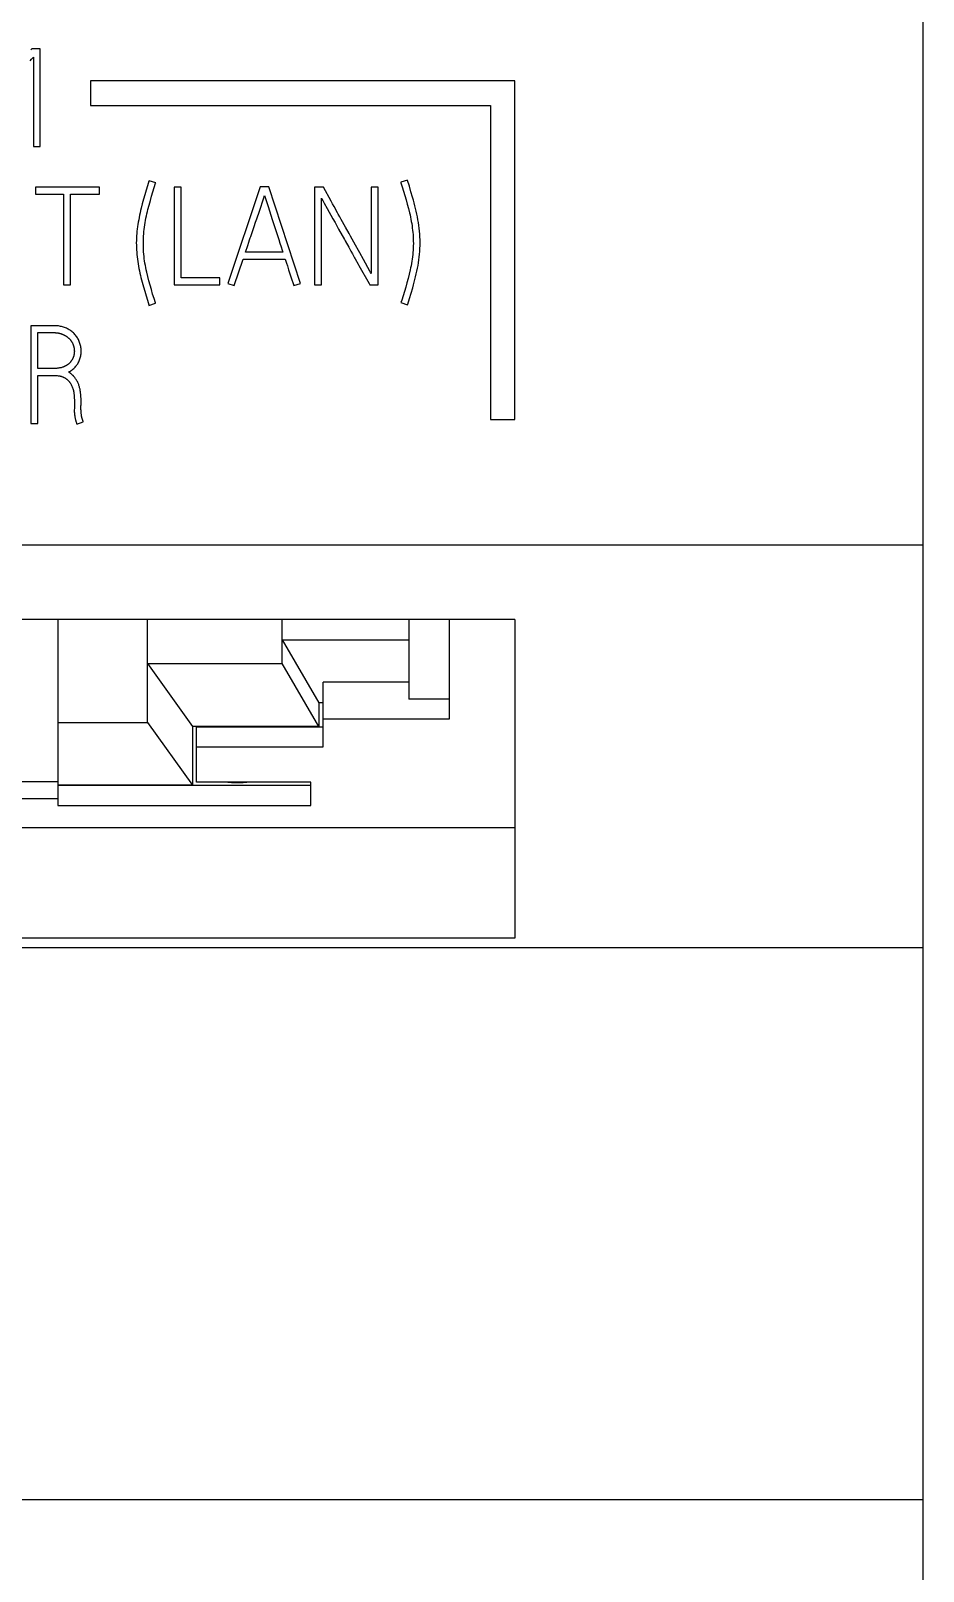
# Model space of a CAD drawing. Header units: millimetres. Extents: x 6750 to 121550, y -28210 to 66060.
# Drawn here: x 34153.4 to 34251.6, y 57361.8 to 57531.3 of the extents above; entities that cross this region are included whole.
import ezdxf

# ---------------------------------------------------------------- set-up
doc = ezdxf.new("R2010")
doc.units = ezdxf.units.MM
doc.layers.add('10000_FRONT', color=7, linetype='Continuous')
doc.layers.add('10500_FRONT_LABELING', color=7, linetype='Continuous')
doc.layers.add('DN.1. NET LIEN MANH', color=7, linetype='Continuous', lineweight=40)

# ---------------------------------------------------------------- blocks, each defined once
blk = doc.blocks.new('A$C0C6D7916')
at = {"layer": '10000_FRONT', "linetype": 'Continuous'}
for p, q in [((-7, 0), (-7, 117.137)), ((-17.2, 43.69), (-17.2, 43.39)), ((-12, 43.69), (-17.2, 43.69)), ((-12, 39.54), (-12, 43.69)), ((-17.2, 43.39), (-12.3, 43.39)), ((-12.3, 43.39), (-12.3, 39.54)), ((-12.3, 39.54), (-12, 39.54)), ((-7, 38), (-27.7, 38)), ((-12, 37.089), (-24.8, 37.089)), ((-17.6, 37.089), (-17.6, 34.812)), ((-16.5, 35.829), (-16.5, 37.089)), ((-14.85, 36.549), (-14.85, 37.089)), ((-13.3, 37.089), (-13.3, 36.115)), ((-12.8, 35.874), (-12.8, 37.089)), ((-12, 37.089), (-12, 33.183)), ((-14.85, 36.839), (-13.3, 36.839)), ((-14.85, 36.839), (-14.4, 36.069)), ((-16.5, 36.549), (-14.85, 36.549)), ((-16.5, 36.549), (-15.95, 35.779)), ((-14.4, 35.779), (-14.85, 36.549)), ((-13.3, 36.321), (-14.35, 36.321)), ((-14.35, 35.531), (-14.35, 36.321)), ((-14.35, 36.069), (-14.4, 36.069)), ((-14.4, 36.069), (-14.4, 35.779)), ((-12.8, 36.115), (-13.3, 36.115)), ((-14.35, 35.874), (-12.8, 35.874)), ((-17.6, 35.829), (-16.5, 35.829)), ((-16.5, 35.829), (-15.95, 35.059)), ((-14.4, 35.779), (-15.95, 35.779)), ((-15.95, 35.779), (-15.95, 35.059)), ((-14.35, 35.772), (-15.9, 35.772)), ((-15.9, 35.097), (-15.9, 35.772)), ((-15.9, 35.531), (-14.35, 35.531)), ((-19.6, 35.104), (-17.6, 35.104)), ((-15.95, 35.059), (-17.6, 35.059)), ((-14.5, 35.054), (-17.6, 35.054)), ((-14.5, 35.097), (-15.9, 35.097)), ((-14.5, 34.812), (-14.5, 35.097)), ((-17.6, 34.892), (-19.6, 34.892)), ((-17.6, 34.812), (-14.5, 34.812)), ((-24.8, 34.54), (-12, 34.54)), ((-7, 33.065), (-27.7, 33.065)), ((-12, 33.183), (-24.8, 33.183)), ((-7, 26.3), (-27.7, 26.3))]:
    blk.add_line(p, q, dxfattribs=at)
for points in [[(-15.515, 35.097), (-15.493, 35.096), (-15.47, 35.094), (-15.447, 35.093), (-15.423, 35.093), (-15.4, 35.093)], [(-15.4, 35.093), (-15.377, 35.093), (-15.353, 35.093), (-15.33, 35.094), (-15.307, 35.096), (-15.285, 35.097)]]:
    blk.add_lwpolyline(points, dxfattribs=at)
at = {"layer": '10500_FRONT_LABELING', "linetype": 'Continuous'}
for p, q in [((-17.917, 44.084), (-17.929, 44.07)), ((-17.813, 44.084), (-17.917, 44.084)), ((-17.813, 42.888), (-17.813, 44.084)), ((-17.938, 43.936), (-17.92, 43.955)), ((-17.92, 43.955), (-17.896, 43.98)), ((-17.896, 43.98), (-17.896, 42.888)), ((-17.896, 42.888), (-17.813, 42.888)), ((-13.316, 42.475), (-13.397, 42.45)), ((-13.314, 42.468), (-13.316, 42.475)), ((-17.87, 42.388), (-17.87, 42.303)), ((-17.086, 42.388), (-17.87, 42.388)), ((-17.87, 42.303), (-17.527, 42.303)), ((-17.527, 42.303), (-17.527, 41.19)), ((-17.442, 41.19), (-17.442, 42.303)), ((-17.442, 42.303), (-17.086, 42.303)), ((-17.086, 42.303), (-17.086, 42.388)), ((-16.48, 42.467), (-16.482, 42.46)), ((-16.399, 42.442), (-16.48, 42.467)), ((-16.402, 42.435), (-16.399, 42.442)), ((-16.174, 42.388), (-16.174, 41.19)), ((-16.089, 42.388), (-16.174, 42.388)), ((-16.089, 41.275), (-16.089, 42.388)), ((-15.12, 42.392), (-15.518, 41.208)), ((-15.013, 42.392), (-15.12, 42.392)), ((-15.067, 42.285), (-15.024, 42.15)), ((-14.626, 41.208), (-15.013, 42.392)), ((-14.454, 42.39), (-14.454, 41.19)), ((-14.346, 42.39), (-14.454, 42.39)), ((-14.25, 42.215), (-14.346, 42.39)), ((-13.759, 42.39), (-13.759, 41.328)), ((-13.674, 42.39), (-13.759, 42.39)), ((-13.674, 41.19), (-13.674, 42.39)), ((-13.397, 42.45), (-13.396, 42.443)), ((-15.13, 42.094), (-15.076, 42.258)), ((-15.024, 42.15), (-14.973, 41.993)), ((-14.371, 41.19), (-14.371, 42.255)), ((-14.301, 42.128), (-14.23, 42.001)), ((-14.171, 42.073), (-14.215, 42.152)), ((-15.195, 41.904), (-15.177, 41.959)), ((-14.973, 41.993), (-14.944, 41.904)), ((-14.23, 42.001), (-14.203, 41.953)), ((-14.128, 41.993), (-14.145, 42.025)), ((-14.075, 41.898), (-14.128, 41.993)), ((-15.259, 41.714), (-15.25, 41.741)), ((-15.236, 41.782), (-15.227, 41.809)), ((-15.227, 41.809), (-15.195, 41.904)), ((-14.944, 41.904), (-14.893, 41.748)), ((-14.893, 41.748), (-14.878, 41.703)), ((-14.159, 41.874), (-14.088, 41.746)), ((-14.088, 41.746), (-14.079, 41.73)), ((-14.079, 41.73), (-14.035, 41.651)), ((-14.031, 41.819), (-14.075, 41.898)), ((-14.013, 41.787), (-14.031, 41.819)), ((-15.3, 41.591), (-15.273, 41.673)), ((-14.842, 41.591), (-15.3, 41.591)), ((-15.273, 41.673), (-15.259, 41.714)), ((-14.878, 41.703), (-14.864, 41.658)), ((-14.035, 41.651), (-14.009, 41.603)), ((-14.009, 41.603), (-13.991, 41.572)), ((-13.899, 41.582), (-13.917, 41.613)), ((-13.855, 41.503), (-13.899, 41.582)), ((-15.438, 41.182), (-15.328, 41.506)), ((-15.328, 41.506), (-14.814, 41.506)), ((-14.799, 41.458), (-14.787, 41.422)), ((-14.787, 41.422), (-14.772, 41.374)), ((-14.772, 41.374), (-14.756, 41.326)), ((-13.911, 41.428), (-13.787, 41.206)), ((-17.527, 41.19), (-17.442, 41.19)), ((-16.174, 41.19), (-15.613, 41.19)), ((-15.613, 41.275), (-16.089, 41.275)), ((-15.613, 41.19), (-15.613, 41.275)), ((-15.518, 41.208), (-15.438, 41.182)), ((-14.756, 41.326), (-14.748, 41.302)), ((-14.748, 41.302), (-14.731, 41.254)), ((-14.707, 41.182), (-14.626, 41.208)), ((-14.454, 41.19), (-14.371, 41.19)), ((-13.787, 41.206), (-13.778, 41.19)), ((-13.778, 41.19), (-13.674, 41.19)), ((-16.482, 40.939), (-16.402, 40.965)), ((-16.402, 40.965), (-16.403, 40.972)), ((-13.384, 41.005), (-13.396, 40.974)), ((-13.396, 40.974), (-13.314, 40.947)), ((-16.483, 40.947), (-16.482, 40.939)), ((-13.314, 40.947), (-13.313, 40.955)), ((-17.927, 40.69), (-17.927, 39.49)), ((-17.842, 40.605), (-17.651, 40.605)), ((-17.842, 40.166), (-17.842, 40.605)), ((-17.64, 40.166), (-17.842, 40.166)), ((-17.842, 39.49), (-17.842, 40.081)), ((-17.396, 39.677), (-17.398, 39.661)), ((-17.927, 39.49), (-17.842, 39.49)), ((-17.365, 39.482), (-17.286, 39.512)), ((-17.31, 39.603), (-17.311, 39.61)), ((-17.31, 39.599), (-17.31, 39.603))]:
    blk.add_line(p, q, dxfattribs=at)
for points in [[(-16.482, 42.46), (-16.499, 42.405), (-16.516, 42.35), (-16.532, 42.295), (-16.548, 42.24), (-16.564, 42.184), (-16.578, 42.129), (-16.585, 42.101), (-16.591, 42.073), (-16.597, 42.045), (-16.603, 42.016), (-16.608, 41.988), (-16.613, 41.96), (-16.618, 41.932), (-16.622, 41.904), (-16.625, 41.875), (-16.629, 41.847), (-16.631, 41.819), (-16.633, 41.79), (-16.635, 41.762), (-16.636, 41.734), (-16.637, 41.705), (-16.636, 41.677), (-16.636, 41.648), (-16.634, 41.62), (-16.632, 41.591), (-16.63, 41.563), (-16.627, 41.534), (-16.623, 41.505), (-16.619, 41.477), (-16.615, 41.448), (-16.61, 41.42), (-16.605, 41.391), (-16.599, 41.363), (-16.593, 41.335), (-16.587, 41.307), (-16.58, 41.279), (-16.566, 41.223), (-16.55, 41.167), (-16.534, 41.112), (-16.518, 41.057), (-16.501, 41.002), (-16.483, 40.947)], [(-16.403, 40.972), (-16.42, 41.025), (-16.437, 41.078), (-16.453, 41.132), (-16.468, 41.185), (-16.482, 41.239), (-16.496, 41.293), (-16.509, 41.347), (-16.515, 41.374), (-16.521, 41.402), (-16.526, 41.429), (-16.531, 41.456), (-16.535, 41.484), (-16.539, 41.511), (-16.542, 41.539), (-16.545, 41.566), (-16.548, 41.594), (-16.549, 41.621), (-16.551, 41.649), (-16.551, 41.677), (-16.551, 41.704), (-16.551, 41.732), (-16.55, 41.76), (-16.548, 41.788), (-16.546, 41.815), (-16.544, 41.843), (-16.541, 41.871), (-16.537, 41.898), (-16.533, 41.926), (-16.529, 41.953), (-16.524, 41.981), (-16.519, 42.008), (-16.513, 42.035), (-16.507, 42.062), (-16.501, 42.089), (-16.494, 42.116), (-16.48, 42.169), (-16.465, 42.223), (-16.45, 42.276), (-16.434, 42.329), (-16.418, 42.382), (-16.402, 42.435)], [(-15.076, 42.258), (-15.071, 42.272), (-15.067, 42.285)], [(-13.396, 42.443), (-13.379, 42.391), (-13.363, 42.339), (-13.347, 42.287), (-13.332, 42.234), (-13.318, 42.181), (-13.304, 42.128), (-13.291, 42.075), (-13.285, 42.049), (-13.279, 42.022), (-13.274, 41.995), (-13.269, 41.968), (-13.264, 41.941), (-13.26, 41.914), (-13.257, 41.887), (-13.253, 41.86), (-13.251, 41.833), (-13.248, 41.806), (-13.247, 41.779), (-13.245, 41.752), (-13.245, 41.725), (-13.244, 41.698), (-13.245, 41.671), (-13.246, 41.643), (-13.247, 41.616), (-13.249, 41.589), (-13.252, 41.562), (-13.255, 41.535), (-13.259, 41.507), (-13.262, 41.48), (-13.267, 41.453), (-13.272, 41.426), (-13.277, 41.4), (-13.282, 41.373), (-13.295, 41.32), (-13.308, 41.267), (-13.322, 41.214), (-13.337, 41.162), (-13.352, 41.11), (-13.368, 41.057), (-13.384, 41.005)], [(-13.313, 40.955), (-13.292, 41.022), (-13.271, 41.089), (-13.252, 41.156), (-13.242, 41.19), (-13.233, 41.224), (-13.224, 41.258), (-13.216, 41.291), (-13.208, 41.325), (-13.2, 41.359), (-13.193, 41.394), (-13.187, 41.428), (-13.181, 41.462), (-13.176, 41.497), (-13.172, 41.531), (-13.168, 41.566), (-13.165, 41.601), (-13.163, 41.636), (-13.162, 41.672), (-13.161, 41.707), (-13.162, 41.743), (-13.163, 41.778), (-13.166, 41.813), (-13.169, 41.849), (-13.172, 41.884), (-13.177, 41.919), (-13.182, 41.954), (-13.188, 41.988), (-13.195, 42.023), (-13.202, 42.058), (-13.209, 42.092), (-13.217, 42.127), (-13.226, 42.161), (-13.234, 42.196), (-13.244, 42.23), (-13.253, 42.264), (-13.273, 42.332), (-13.293, 42.4), (-13.314, 42.468)], [(-14.371, 42.255), (-14.363, 42.239), (-14.354, 42.223), (-14.345, 42.207), (-14.337, 42.191), (-14.301, 42.128)], [(-14.215, 42.152), (-14.233, 42.184), (-14.241, 42.2), (-14.25, 42.215)], [(-15.177, 41.959), (-15.163, 41.999), (-15.13, 42.094)], [(-14.203, 41.953), (-14.177, 41.905), (-14.159, 41.874)], [(-14.145, 42.025), (-14.163, 42.057), (-14.171, 42.073)], [(-15.25, 41.741), (-15.241, 41.768), (-15.236, 41.782)], [(-13.917, 41.613), (-13.952, 41.677), (-14.013, 41.787)], [(-14.864, 41.658), (-14.849, 41.614), (-14.842, 41.591)], [(-13.991, 41.572), (-13.973, 41.54), (-13.964, 41.524), (-13.955, 41.508)], [(-14.814, 41.506), (-14.81, 41.494), (-14.799, 41.458)], [(-13.955, 41.508), (-13.92, 41.444), (-13.911, 41.428)], [(-13.759, 41.328), (-13.767, 41.344), (-13.776, 41.36), (-13.855, 41.503)], [(-14.731, 41.254), (-14.727, 41.242), (-14.723, 41.23), (-14.719, 41.218), (-14.715, 41.206), (-14.711, 41.194), (-14.707, 41.182)], [(-17.467, 40.122), (-17.455, 40.129), (-17.444, 40.135), (-17.433, 40.142), (-17.423, 40.15), (-17.413, 40.158), (-17.403, 40.166), (-17.393, 40.175), (-17.385, 40.184), (-17.376, 40.194), (-17.372, 40.199), (-17.368, 40.204), (-17.364, 40.209), (-17.361, 40.214), (-17.354, 40.225), (-17.348, 40.236), (-17.342, 40.248), (-17.337, 40.259), (-17.332, 40.271), (-17.327, 40.283), (-17.324, 40.296), (-17.32, 40.308), (-17.317, 40.321), (-17.315, 40.334), (-17.313, 40.346), (-17.312, 40.359), (-17.312, 40.372), (-17.312, 40.385), (-17.312, 40.398), (-17.313, 40.411), (-17.315, 40.423), (-17.317, 40.436), (-17.32, 40.449), (-17.323, 40.461), (-17.327, 40.473), (-17.331, 40.486), (-17.335, 40.497), (-17.341, 40.509), (-17.346, 40.521), (-17.352, 40.532), (-17.359, 40.543), (-17.366, 40.554), (-17.373, 40.564), (-17.381, 40.574), (-17.389, 40.584), (-17.398, 40.593), (-17.407, 40.602), (-17.417, 40.611), (-17.427, 40.619), (-17.437, 40.627), (-17.448, 40.634), (-17.459, 40.641), (-17.47, 40.647), (-17.481, 40.653), (-17.493, 40.659), (-17.505, 40.664), (-17.517, 40.669), (-17.529, 40.673), (-17.542, 40.677), (-17.554, 40.68), (-17.567, 40.682), (-17.579, 40.685), (-17.592, 40.687), (-17.605, 40.688), (-17.617, 40.689), (-17.63, 40.69), (-17.643, 40.69), (-17.669, 40.69), (-17.695, 40.69), (-17.927, 40.69)], [(-17.651, 40.605), (-17.646, 40.605), (-17.641, 40.605), (-17.636, 40.605), (-17.631, 40.605), (-17.626, 40.604), (-17.621, 40.604), (-17.616, 40.604), (-17.611, 40.603), (-17.606, 40.602), (-17.601, 40.602), (-17.596, 40.601), (-17.591, 40.6), (-17.586, 40.599), (-17.581, 40.598), (-17.577, 40.597), (-17.572, 40.596), (-17.567, 40.594), (-17.562, 40.593), (-17.557, 40.591), (-17.552, 40.59), (-17.548, 40.588), (-17.543, 40.586), (-17.538, 40.584), (-17.534, 40.582), (-17.529, 40.58), (-17.525, 40.578), (-17.52, 40.576), (-17.516, 40.574), (-17.511, 40.571), (-17.507, 40.569), (-17.503, 40.566), (-17.498, 40.563), (-17.494, 40.561), (-17.49, 40.558), (-17.486, 40.555), (-17.482, 40.552), (-17.478, 40.549), (-17.474, 40.546), (-17.47, 40.542), (-17.466, 40.539), (-17.463, 40.536), (-17.459, 40.532), (-17.455, 40.529), (-17.452, 40.525), (-17.449, 40.521), (-17.445, 40.517), (-17.442, 40.514), (-17.439, 40.51), (-17.436, 40.506), (-17.433, 40.501), (-17.43, 40.497), (-17.428, 40.493), (-17.425, 40.489), (-17.423, 40.484), (-17.42, 40.48), (-17.418, 40.475), (-17.416, 40.47), (-17.414, 40.466), (-17.412, 40.461)], [(-17.412, 40.461), (-17.411, 40.457), (-17.409, 40.452), (-17.407, 40.447), (-17.406, 40.443), (-17.405, 40.438), (-17.403, 40.434), (-17.402, 40.429), (-17.401, 40.424), (-17.4, 40.419), (-17.399, 40.415), (-17.399, 40.41), (-17.398, 40.405), (-17.398, 40.4), (-17.397, 40.396), (-17.397, 40.391), (-17.397, 40.386), (-17.396, 40.381), (-17.396, 40.376), (-17.397, 40.371), (-17.397, 40.367), (-17.397, 40.362), (-17.397, 40.357), (-17.398, 40.352), (-17.399, 40.347), (-17.399, 40.343), (-17.4, 40.338), (-17.401, 40.333), (-17.402, 40.328), (-17.403, 40.324), (-17.404, 40.319), (-17.406, 40.314), (-17.407, 40.31), (-17.409, 40.305), (-17.41, 40.301), (-17.412, 40.296), (-17.414, 40.292), (-17.416, 40.287), (-17.418, 40.283), (-17.42, 40.279), (-17.423, 40.274), (-17.425, 40.27), (-17.427, 40.266), (-17.43, 40.262), (-17.433, 40.258), (-17.436, 40.254), (-17.439, 40.25), (-17.442, 40.247), (-17.445, 40.243), (-17.448, 40.239), (-17.451, 40.236), (-17.455, 40.232)], [(-17.455, 40.232), (-17.458, 40.229), (-17.461, 40.226), (-17.465, 40.223), (-17.468, 40.22), (-17.472, 40.217), (-17.476, 40.214), (-17.479, 40.212), (-17.483, 40.209), (-17.487, 40.206), (-17.491, 40.204), (-17.495, 40.202), (-17.499, 40.199), (-17.503, 40.197), (-17.507, 40.195), (-17.511, 40.193), (-17.515, 40.191), (-17.519, 40.189), (-17.523, 40.187), (-17.527, 40.186), (-17.532, 40.184), (-17.536, 40.183), (-17.54, 40.181), (-17.549, 40.178), (-17.558, 40.176), (-17.567, 40.174), (-17.576, 40.172), (-17.585, 40.17), (-17.594, 40.169), (-17.603, 40.168), (-17.612, 40.167), (-17.622, 40.166), (-17.631, 40.166), (-17.64, 40.166)], [(-17.842, 40.081), (-17.649, 40.081), (-17.638, 40.081), (-17.627, 40.08), (-17.617, 40.08), (-17.606, 40.079), (-17.595, 40.077), (-17.585, 40.076), (-17.574, 40.074), (-17.569, 40.073), (-17.564, 40.071), (-17.559, 40.07), (-17.554, 40.068), (-17.549, 40.067), (-17.543, 40.065), (-17.538, 40.063), (-17.534, 40.061), (-17.529, 40.059), (-17.524, 40.056), (-17.519, 40.054), (-17.514, 40.051), (-17.51, 40.049), (-17.505, 40.046), (-17.501, 40.043), (-17.496, 40.04), (-17.492, 40.037), (-17.488, 40.034), (-17.484, 40.031), (-17.479, 40.027), (-17.476, 40.023), (-17.472, 40.02), (-17.468, 40.016), (-17.464, 40.012), (-17.461, 40.008), (-17.457, 40.004), (-17.454, 40), (-17.451, 39.996), (-17.448, 39.991), (-17.445, 39.987), (-17.442, 39.983), (-17.439, 39.978), (-17.434, 39.969), (-17.429, 39.959), (-17.425, 39.95), (-17.421, 39.94), (-17.417, 39.929), (-17.414, 39.919), (-17.411, 39.909), (-17.408, 39.898), (-17.406, 39.888), (-17.404, 39.877), (-17.402, 39.867), (-17.401, 39.856), (-17.4, 39.846), (-17.399, 39.835), (-17.398, 39.825), (-17.397, 39.814), (-17.397, 39.804), (-17.396, 39.783), (-17.396, 39.761), (-17.396, 39.74)], [(-17.313, 39.731), (-17.313, 39.751), (-17.313, 39.771), (-17.314, 39.792), (-17.314, 39.802), (-17.315, 39.812), (-17.315, 39.822), (-17.316, 39.832), (-17.317, 39.841), (-17.317, 39.851), (-17.319, 39.861), (-17.32, 39.871), (-17.321, 39.881), (-17.323, 39.891), (-17.324, 39.901), (-17.326, 39.911), (-17.329, 39.92), (-17.331, 39.93), (-17.334, 39.94), (-17.336, 39.949), (-17.34, 39.959), (-17.343, 39.969), (-17.347, 39.978), (-17.351, 39.987), (-17.355, 39.996), (-17.359, 40.005), (-17.364, 40.014), (-17.369, 40.023), (-17.374, 40.032), (-17.38, 40.04), (-17.386, 40.048), (-17.392, 40.056), (-17.395, 40.06), (-17.398, 40.064), (-17.401, 40.068), (-17.405, 40.072), (-17.408, 40.075), (-17.411, 40.079), (-17.415, 40.082), (-17.419, 40.086), (-17.422, 40.089), (-17.426, 40.093), (-17.43, 40.096), (-17.434, 40.099), (-17.437, 40.102), (-17.441, 40.105), (-17.445, 40.109), (-17.45, 40.111), (-17.454, 40.114), (-17.458, 40.117), (-17.462, 40.12), (-17.467, 40.122)], [(-17.398, 39.661), (-17.398, 39.656), (-17.398, 39.651), (-17.398, 39.646), (-17.397, 39.64), (-17.397, 39.635), (-17.397, 39.63), (-17.396, 39.625), (-17.396, 39.619), (-17.395, 39.614), (-17.395, 39.609), (-17.394, 39.604), (-17.393, 39.599), (-17.393, 39.593), (-17.392, 39.588), (-17.391, 39.583), (-17.39, 39.578), (-17.389, 39.573), (-17.388, 39.568), (-17.387, 39.562), (-17.386, 39.557), (-17.385, 39.552), (-17.384, 39.547), (-17.383, 39.542), (-17.382, 39.537), (-17.38, 39.532), (-17.379, 39.527), (-17.378, 39.522), (-17.376, 39.517), (-17.375, 39.512), (-17.373, 39.507), (-17.371, 39.502), (-17.37, 39.497), (-17.368, 39.492), (-17.366, 39.487), (-17.365, 39.482)], [(-17.396, 39.74), (-17.396, 39.698), (-17.396, 39.677)], [(-17.315, 39.671), (-17.315, 39.705), (-17.315, 39.709), (-17.315, 39.713), (-17.314, 39.716), (-17.314, 39.72), (-17.314, 39.724), (-17.314, 39.728), (-17.313, 39.731)], [(-17.311, 39.61), (-17.312, 39.618), (-17.312, 39.622), (-17.313, 39.625), (-17.313, 39.629), (-17.313, 39.633), (-17.313, 39.637), (-17.314, 39.641), (-17.314, 39.644), (-17.314, 39.648), (-17.314, 39.652), (-17.314, 39.656), (-17.315, 39.66), (-17.315, 39.663), (-17.315, 39.667), (-17.315, 39.671)], [(-17.286, 39.512), (-17.288, 39.515), (-17.289, 39.519), (-17.291, 39.523), (-17.292, 39.527), (-17.294, 39.531), (-17.295, 39.535), (-17.296, 39.539), (-17.297, 39.543), (-17.299, 39.547), (-17.3, 39.551), (-17.301, 39.555), (-17.302, 39.559), (-17.303, 39.563), (-17.304, 39.567), (-17.305, 39.571), (-17.306, 39.575), (-17.307, 39.579), (-17.307, 39.583), (-17.308, 39.587), (-17.309, 39.591), (-17.309, 39.595), (-17.31, 39.599)]]:
    blk.add_lwpolyline(points, dxfattribs=at)

msp = doc.modelspace()

# ---------------------------------------------------------------- block references
at = {"layer": 'DN.1. NET LIEN MANH', "xscale": 8.981300112304329, "yscale": 8.981300112304329, "zscale": 8.981300112304329}
msp.add_blockref('A$C0C6D7916', (34314.458, 57133.431), dxfattribs=at)

doc.saveas('drawing.dxf')
